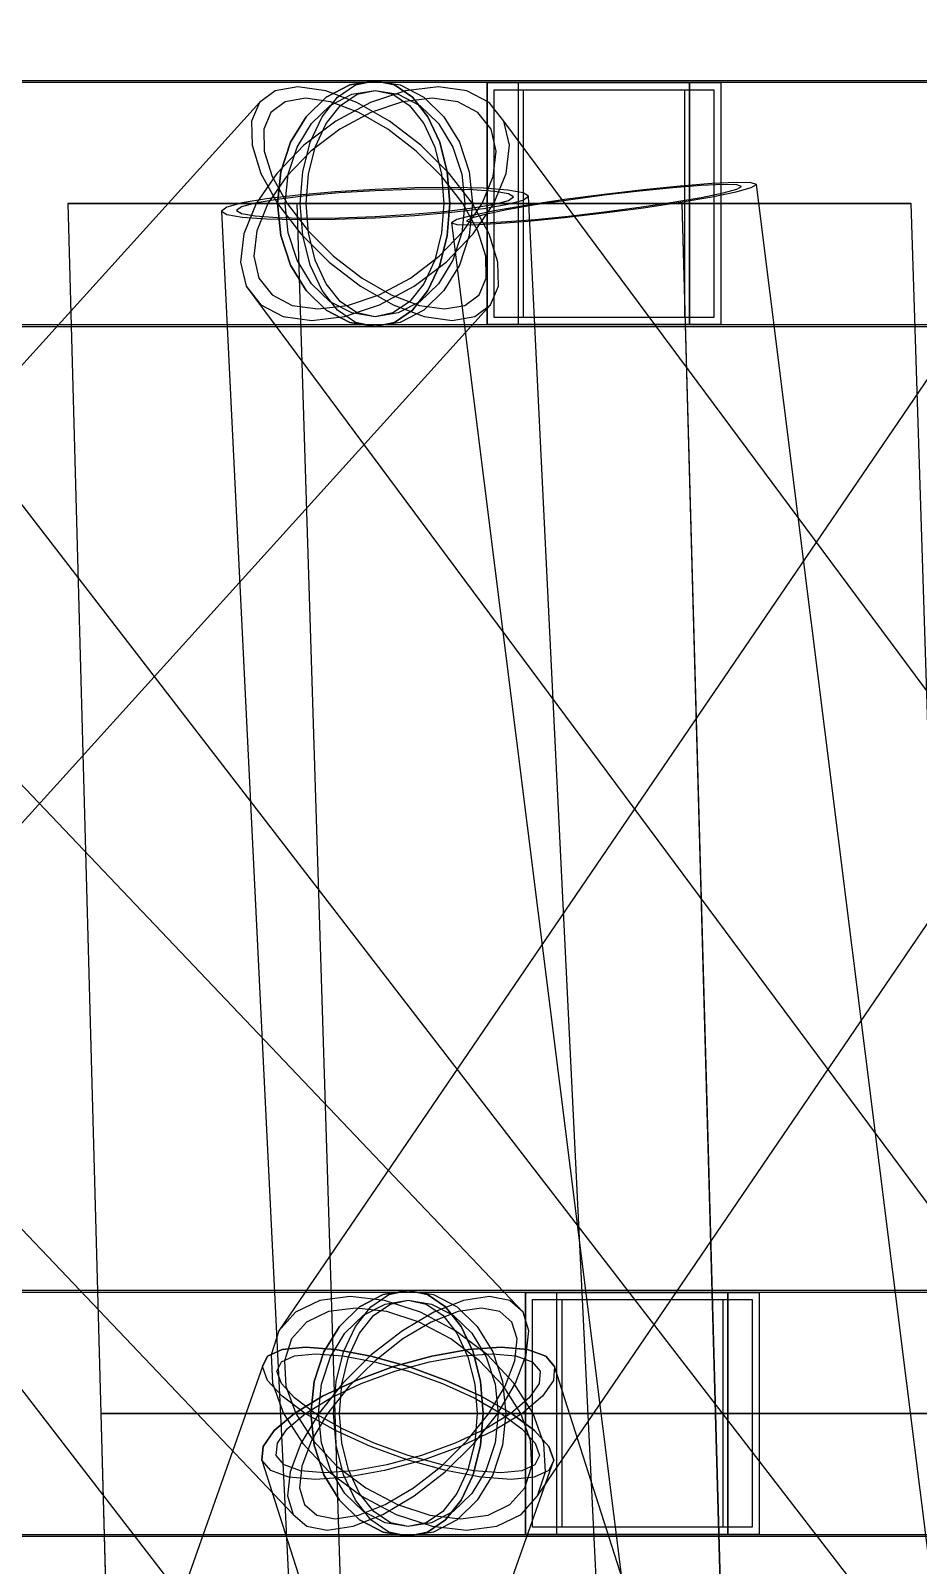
# Model space of a CAD drawing. Header units: millimetres. Extents: x -123812 to 252100, y -3000 to 639000.
# Drawn here: x 5740 to 7207, y 494749 to 497286 of the extents above; entities that cross this region are included whole.
import ezdxf

# ---------------------------------------------------------------- set-up
doc = ezdxf.new("R2010")
doc.units = ezdxf.units.MM
doc.layers.add('D-STR-ANTN', color=7, linetype='Continuous', lineweight=25)
doc.layers.add('D-STR-STRC', color=7, linetype='Continuous', lineweight=25)

msp = doc.modelspace()

# ---------------------------------------------------------------- linework, layer by layer
at = {"layer": 'D-STR-ANTN'}
msp.add_lwpolyline([(1713.9, 500240.8), (7497, 492740.8), (7522.2, 492711), (7570.5, 492700.8), (7638.7, 492711), (7722, 492740.8), (7814.9, 492788.4), (7910.9, 492850.4), (8003.6, 492922.6), (8086.6, 493000), (8154.3, 493077.4), (8202, 493149.6), (8226.5, 493211.6), (8226.2, 493259.2), (2443, 500759.2)], dxfattribs=at)
msp.add_lwpolyline([(1713.9, 500240.8), (7497, 492740.8), (7522.2, 492711), (7570.5, 492700.8), (7638.7, 492711), (7722, 492740.8), (7814.9, 492788.4), (7910.9, 492850.4), (8003.6, 492922.6), (8086.6, 493000), (8154.3, 493077.4), (8202, 493149.6), (8226.5, 493211.6), (8226.2, 493259.2), (2443, 500759.2)], dxfattribs=at)
at = {"layer": 'D-STR-STRC'}
for points in [[(3719.7, 496800), (6829.1, 496800), (6829.1, 497200), (3719.7, 497200)], [(3719.7, 496800), (6829.1, 496800), (6829.1, 497200), (3719.7, 497200)], [(6112.7, 497000), (6092.2, 496950), (6086.6, 496903.4), (6096.1, 496863.5), (6120.1, 496832.8), (6157, 496813.5), (6204.3, 496806.9), (6258.6, 496813.5), (6316.4, 496832.8), (6373.7, 496863.5), (6426.6, 496903.4), (6471.5, 496950), (6505.3, 497000), (6525.7, 497050), (6531.3, 497096.6), (6521.8, 497136.5), (6497.8, 497167.2), (6460.9, 497186.5), (6413.7, 497193.1), (6359.3, 497186.5), (6301.5, 497167.2), (6244.2, 497136.5), (6191.3, 497096.6), (6146.4, 497050)], [(6147.8, 497000), (6186.3, 496950), (6233.1, 496903.4), (6285.2, 496863.5), (6338.8, 496832.8), (6390.4, 496813.5), (6436.5, 496806.9), (6473.9, 496813.5), (6500, 496832.8), (6513.1, 496863.5), (6512.3, 496903.4), (6497.7, 496950), (6470.1, 497000), (6431.6, 497050), (6384.8, 497096.6), (6332.8, 497136.5), (6279.1, 497167.2), (6227.5, 497186.5), (6181.4, 497193.1), (6144.1, 497186.5), (6117.9, 497167.2), (6104.8, 497136.5), (6105.6, 497096.6), (6120.3, 497050)], [(6470.2, 497000), (6464.7, 496947.4), (6448.6, 496898.4), (6423, 496856.3), (6389.6, 496824), (6350.7, 496803.7), (6309, 496796.8), (6267.2, 496803.7), (6228.4, 496824), (6195, 496856.3), (6169.4, 496898.4), (6153.2, 496947.4), (6147.8, 497000), (6153.2, 497052.6), (6169.4, 497101.6), (6195, 497143.7), (6228.4, 497176), (6267.2, 497196.3), (6309, 497203.2), (6350.7, 497196.3), (6389.6, 497176), (6423, 497143.7), (6448.6, 497101.6), (6464.7, 497052.6)], [(6470.2, 497000), (6464.7, 496947.4), (6448.6, 496898.4), (6423, 496856.3), (6389.6, 496824), (6350.7, 496803.7), (6309, 496796.8), (6267.2, 496803.7), (6228.4, 496824), (6195, 496856.3), (6169.4, 496898.4), (6153.2, 496947.4), (6147.8, 497000), (6153.2, 497052.6), (6169.4, 497101.6), (6195, 497143.7), (6228.4, 497176), (6267.2, 497196.3), (6309, 497203.2), (6350.7, 497196.3), (6389.6, 497176), (6423, 497143.7), (6448.6, 497101.6), (6464.7, 497052.6)], [(6432.7, 497000), (6428.4, 496947.4), (6416.1, 496898.4), (6396.4, 496856.3), (6370.8, 496824), (6341, 496803.7), (6309, 496796.8), (6276.9, 496803.7), (6247.1, 496824), (6221.5, 496856.3), (6201.8, 496898.4), (6189.5, 496947.4), (6185.3, 497000), (6189.5, 497052.6), (6201.8, 497101.6), (6221.5, 497143.7), (6247.1, 497176), (6276.9, 497196.3), (6309, 497203.2), (6341, 497196.3), (6370.8, 497176), (6396.4, 497143.7), (6416.1, 497101.6), (6428.4, 497052.6)], [(6432.7, 497000), (6428.4, 496947.4), (6416.1, 496898.4), (6396.4, 496856.3), (6370.8, 496824), (6341, 496803.7), (6309, 496796.8), (6276.9, 496803.7), (6247.1, 496824), (6221.5, 496856.3), (6201.8, 496898.4), (6189.5, 496947.4), (6185.3, 497000), (6189.5, 497052.6), (6201.8, 497101.6), (6221.5, 497143.7), (6247.1, 497176), (6276.9, 497196.3), (6309, 497203.2), (6341, 497196.3), (6370.8, 497176), (6396.4, 497143.7), (6416.1, 497101.6), (6428.4, 497052.6)], [(6494.5, 496800), (7915.4, 496800), (7915.4, 497200), (6494.5, 497200)], [(6494.5, 497200), (6880.8, 497200), (6880.8, 496800), (6494.5, 496800)], [(6494.5, 496800), (7915.4, 496800), (7915.4, 497200), (6494.5, 497200)], [(6494.5, 497200), (6880.8, 497200), (6880.8, 496800), (6494.5, 496800)], [(6546.2, 497200), (6829.1, 497200), (6829.1, 496800), (6546.2, 496800)], [(6546.2, 497200), (6829.1, 497200), (6829.1, 496800), (6546.2, 496800)], [(6132, 497000), (6113.6, 496954.9), (6108.5, 496913), (6117.1, 496876.9), (6138.7, 496849.2), (6172, 496831.8), (6214.6, 496825.9), (6263.6, 496831.8), (6315.7, 496849.2), (6367.4, 496876.9), (6415, 496913), (6455.5, 496954.9), (6486, 497000), (6504.4, 497045.1), (6509.4, 497087), (6500.9, 497123.1), (6479.2, 497150.8), (6446, 497168.2), (6403.4, 497174.1), (6354.3, 497168.2), (6302.2, 497150.8), (6250.6, 497123.1), (6202.9, 497087), (6162.4, 497045.1)], [(6163.6, 497000), (6198.4, 496954.9), (6240.6, 496913), (6287.5, 496876.9), (6335.9, 496849.2), (6382.4, 496831.8), (6423.9, 496825.9), (6457.6, 496831.8), (6481.2, 496849.2), (6493, 496876.9), (6492.3, 496913), (6479.1, 496954.9), (6454.3, 497000), (6419.6, 497045.1), (6377.3, 497087), (6330.4, 497123.1), (6282.1, 497150.8), (6235.5, 497168.2), (6194, 497174.1), (6160.3, 497168.2), (6136.7, 497150.8), (6124.9, 497123.1), (6125.6, 497087), (6138.8, 497045.1)], [(6457.5, 497000), (6452.4, 496951.5), (6437.6, 496906.4), (6414, 496867.6), (6383.2, 496837.9), (6347.4, 496819.2), (6309, 496812.8), (6270.5, 496819.2), (6234.7, 496837.9), (6203.9, 496867.6), (6180.3, 496906.4), (6165.5, 496951.5), (6160.4, 497000), (6165.5, 497048.5), (6180.3, 497093.6), (6203.9, 497132.4), (6234.7, 497162.1), (6270.5, 497180.8), (6309, 497187.2), (6347.4, 497180.8), (6383.2, 497162.1), (6414, 497132.4), (6437.6, 497093.6), (6452.4, 497048.5)], [(6457.5, 497000), (6452.4, 496951.5), (6437.6, 496906.4), (6414, 496867.6), (6383.2, 496837.9), (6347.4, 496819.2), (6309, 496812.8), (6270.5, 496819.2), (6234.7, 496837.9), (6203.9, 496867.6), (6180.3, 496906.4), (6165.5, 496951.5), (6160.4, 497000), (6165.5, 497048.5), (6180.3, 497093.6), (6203.9, 497132.4), (6234.7, 497162.1), (6270.5, 497180.8), (6309, 497187.2), (6347.4, 497180.8), (6383.2, 497162.1), (6414, 497132.4), (6437.6, 497093.6), (6452.4, 497048.5)], [(6422.9, 497000), (6419, 496951.5), (6407.7, 496906.4), (6389.5, 496867.6), (6365.9, 496837.9), (6338.5, 496819.2), (6309, 496812.8), (6279.5, 496819.2), (6252, 496837.9), (6228.4, 496867.6), (6210.3, 496906.4), (6198.9, 496951.5), (6195, 497000), (6198.9, 497048.5), (6210.3, 497093.6), (6228.4, 497132.4), (6252, 497162.1), (6279.5, 497180.8), (6309, 497187.2), (6338.5, 497180.8), (6365.9, 497162.1), (6389.5, 497132.4), (6407.7, 497093.6), (6419, 497048.5)], [(6422.9, 497000), (6419, 496951.5), (6407.7, 496906.4), (6389.5, 496867.6), (6365.9, 496837.9), (6338.5, 496819.2), (6309, 496812.8), (6279.5, 496819.2), (6252, 496837.9), (6228.4, 496867.6), (6210.3, 496906.4), (6198.9, 496951.5), (6195, 497000), (6198.9, 497048.5), (6210.3, 497093.6), (6228.4, 497132.4), (6252, 497162.1), (6279.5, 497180.8), (6309, 497187.2), (6338.5, 497180.8), (6365.9, 497162.1), (6389.5, 497132.4), (6407.7, 497093.6), (6419, 497048.5)], [(6506, 497188), (6869.2, 497188), (6869.2, 496812), (6506, 496812)], [(6506, 497188), (6869.2, 497188), (6869.2, 496812), (6506, 496812)], [(6554.7, 497188), (6820.6, 497188), (6820.6, 496812), (6554.7, 496812)], [(6554.7, 497188), (6820.6, 497188), (6820.6, 496812), (6554.7, 496812)], [(6309, 497023.5), (6243.3, 497019.5), (6182.1, 497014.2), (6129.6, 497007.9), (6089.3, 497001.1), (6063.9, 496994.2), (6055.3, 496987.7), (6063.9, 496982), (6089.3, 496977.6), (6129.6, 496974.7), (6182.1, 496973.5), (6243.3, 496974.1), (6309, 496976.5), (6374.6, 496980.5), (6435.8, 496985.8), (6488.4, 496992.1), (6528.7, 496998.9), (6554, 497005.8), (6562.7, 497012.3), (6554, 497018), (6528.7, 497022.4), (6488.4, 497025.3), (6435.8, 497026.5), (6374.6, 497025.9)], [(6309, 497021.2), (6249.8, 497017.6), (6194.6, 497012.8), (6147.2, 497007.1), (6110.9, 497001), (6088, 496994.8), (6080.2, 496988.9), (6088, 496983.8), (6110.9, 496979.8), (6147.2, 496977.2), (6194.6, 496976.1), (6249.8, 496976.7), (6309, 496978.8), (6368.2, 496982.4), (6423.3, 496987.2), (6470.7, 496992.9), (6507, 496999), (6529.9, 497005.2), (6537.7, 497011.1), (6529.9, 497016.2), (6507, 497020.2), (6470.7, 497022.8), (6423.3, 497023.9), (6368.2, 497023.3)], [(6687.6, 497015.3), (6622.4, 497006.7), (6561.6, 496997.5), (6509.4, 496988.6), (6469.4, 496980.4), (6444.2, 496973.6), (6435.6, 496968.5), (6444.2, 496965.6), (6469.4, 496965.1), (6509.4, 496966.9), (6561.6, 496971), (6622.4, 496977), (6687.6, 496984.7), (6752.9, 496993.3), (6813.7, 497002.5), (6865.9, 497011.4), (6905.9, 497019.6), (6931.1, 497026.4), (6939.7, 497031.5), (6931.1, 497034.4), (6905.9, 497034.9), (6865.9, 497033.1), (6813.7, 497029), (6752.9, 497023)], [(6687.6, 497013.8), (6628.8, 497006), (6574, 496997.8), (6527, 496989.7), (6490.9, 496982.3), (6468.2, 496976.2), (6460.4, 496971.6), (6468.2, 496969), (6490.9, 496968.5), (6527, 496970.2), (6574, 496973.8), (6628.8, 496979.3), (6687.6, 496986.2), (6746.5, 496994), (6801.3, 497002.2), (6848.3, 497010.3), (6884.4, 497017.7), (6907.1, 497023.8), (6914.9, 497028.4), (6907.1, 497031), (6884.4, 497031.5), (6848.3, 497029.8), (6801.3, 497026.2), (6746.5, 497020.7)], [(5801, 497000), (5855.5, 495000), (6872.4, 495000), (6817, 497000)], [(6817, 497000), (6799.7, 497000), (6748.9, 497000), (6668.2, 497000), (6563, 497000), (6440.4, 497000), (6309, 497000), (6177.5, 497000), (6055, 497000), (5949.8, 497000), (5869, 497000), (5818.3, 497000), (5801, 497000), (5818.3, 497000), (5869, 497000), (5949.8, 497000), (6055, 497000), (6177.5, 497000), (6309, 497000), (6440.4, 497000), (6563, 497000), (6668.2, 497000), (6748.9, 497000), (6799.7, 497000)], [(5801, 497000), (5855.8, 495000), (6872.1, 495000), (6817, 497000)], [(6817, 497000), (6799.7, 497000), (6748.9, 497000), (6668.2, 497000), (6563, 497000), (6440.4, 497000), (6309, 497000), (6177.5, 497000), (6055, 497000), (5949.8, 497000), (5869, 497000), (5818.3, 497000), (5801, 497000), (5818.3, 497000), (5869, 497000), (5949.8, 497000), (6055, 497000), (6177.5, 497000), (6309, 497000), (6440.4, 497000), (6563, 497000), (6668.2, 497000), (6748.9, 497000), (6799.7, 497000)], [(6757, 497000), (6741.7, 497000), (6696.9, 497000), (6625.7, 497000), (6533, 497000), (6424.9, 497000), (6309, 497000), (6193, 497000), (6085, 497000), (5992.2, 497000), (5921, 497000), (5876.2, 497000), (5861, 497000), (5876.2, 497000), (5921, 497000), (5992.2, 497000), (6085, 497000), (6193, 497000), (6309, 497000), (6424.9, 497000), (6533, 497000), (6625.7, 497000), (6696.9, 497000), (6741.7, 497000)], [(6757, 497000), (6741.7, 497000), (6696.9, 497000), (6625.7, 497000), (6533, 497000), (6424.9, 497000), (6309, 497000), (6193, 497000), (6085, 497000), (5992.2, 497000), (5921, 497000), (5876.2, 497000), (5861, 497000), (5876.2, 497000), (5921, 497000), (5992.2, 497000), (6085, 497000), (6193, 497000), (6309, 497000), (6424.9, 497000), (6533, 497000), (6625.7, 497000), (6696.9, 497000), (6741.7, 497000)], [(6179.6, 497000), (6242.7, 495000), (7259.6, 495000), (7195.6, 497000)], [(7195.6, 497000), (7178.3, 497000), (7127.6, 497000), (7046.9, 497000), (6941.6, 497000), (6819.1, 497000), (6687.6, 497000), (6556.2, 497000), (6433.6, 497000), (6328.4, 497000), (6247.7, 497000), (6197, 497000), (6179.6, 497000), (6197, 497000), (6247.7, 497000), (6328.4, 497000), (6433.6, 497000), (6556.2, 497000), (6687.6, 497000), (6819.1, 497000), (6941.6, 497000), (7046.9, 497000), (7127.6, 497000), (7178.3, 497000)], [(7135.6, 497000), (7120.4, 497000), (7075.6, 497000), (7004.4, 497000), (6911.6, 497000), (6803.6, 497000), (6687.6, 497000), (6571.7, 497000), (6463.6, 497000), (6370.9, 497000), (6299.7, 497000), (6254.9, 497000), (6239.6, 497000), (6254.9, 497000), (6299.7, 497000), (6370.9, 497000), (6463.6, 497000), (6571.7, 497000), (6687.6, 497000), (6803.6, 497000), (6911.6, 497000), (7004.4, 497000), (7075.6, 497000), (7120.4, 497000)], [(3756.3, 494800), (6892.5, 494800), (6892.5, 495200), (3756.3, 495200)], [(3756.3, 494800), (6892.5, 494800), (6892.5, 495200), (3756.3, 495200)], [(6157.5, 495000), (6189.4, 494950), (6233.2, 494903.4), (6285.9, 494863.5), (6343.9, 494832.8), (6403.3, 494813.5), (6460, 494806.9), (6510.2, 494813.5), (6550.4, 494832.8), (6577.9, 494863.5), (6590.8, 494903.4), (6588.3, 494950), (6570.5, 495000), (6538.6, 495050), (6494.8, 495096.6), (6442, 495136.5), (6384, 495167.2), (6324.6, 495186.5), (6267.9, 495193.1), (6217.7, 495186.5), (6177.5, 495167.2), (6150, 495136.5), (6137.1, 495096.6), (6139.6, 495050)], [(6216.1, 495000), (6186.4, 494950), (6168.8, 494903.4), (6164.5, 494863.5), (6173.8, 494832.8), (6196.1, 494813.5), (6229.8, 494806.9), (6272.7, 494813.5), (6321.7, 494832.8), (6373.7, 494863.5), (6425, 494903.4), (6472.1, 494950), (6511.9, 495000), (6541.5, 495050), (6559.1, 495096.6), (6563.4, 495136.5), (6554.1, 495167.2), (6531.8, 495186.5), (6498.1, 495193.1), (6455.3, 495186.5), (6406.2, 495167.2), (6354.2, 495136.5), (6302.9, 495096.6), (6255.8, 495050)], [(6525.2, 495000), (6519.7, 494947.4), (6503.6, 494898.4), (6478, 494856.3), (6444.6, 494824), (6405.7, 494803.7), (6364, 494796.8), (6322.2, 494803.7), (6283.4, 494824), (6250, 494856.3), (6224.3, 494898.4), (6208.2, 494947.4), (6202.8, 495000), (6208.2, 495052.6), (6224.3, 495101.6), (6250, 495143.7), (6283.4, 495176), (6322.2, 495196.3), (6364, 495203.2), (6405.7, 495196.3), (6444.6, 495176), (6478, 495143.7), (6503.6, 495101.6), (6519.7, 495052.6)], [(6525.2, 495000), (6519.7, 494947.4), (6503.6, 494898.4), (6478, 494856.3), (6444.6, 494824), (6405.7, 494803.7), (6364, 494796.8), (6322.2, 494803.7), (6283.4, 494824), (6250, 494856.3), (6224.3, 494898.4), (6208.2, 494947.4), (6202.8, 495000), (6208.2, 495052.6), (6224.3, 495101.6), (6250, 495143.7), (6283.4, 495176), (6322.2, 495196.3), (6364, 495203.2), (6405.7, 495196.3), (6444.6, 495176), (6478, 495143.7), (6503.6, 495101.6), (6519.7, 495052.6)], [(6487.7, 495000), (6483.4, 494947.4), (6471.1, 494898.4), (6451.4, 494856.3), (6425.8, 494824), (6396, 494803.7), (6364, 494796.8), (6331.9, 494803.7), (6302.1, 494824), (6276.5, 494856.3), (6256.8, 494898.4), (6244.5, 494947.4), (6240.3, 495000), (6244.5, 495052.6), (6256.8, 495101.6), (6276.5, 495143.7), (6302.1, 495176), (6331.9, 495196.3), (6364, 495203.2), (6396, 495196.3), (6425.8, 495176), (6451.4, 495143.7), (6471.1, 495101.6), (6483.4, 495052.6)], [(6487.7, 495000), (6483.4, 494947.4), (6471.1, 494898.4), (6451.4, 494856.3), (6425.8, 494824), (6396, 494803.7), (6364, 494796.8), (6331.9, 494803.7), (6302.1, 494824), (6276.5, 494856.3), (6256.8, 494898.4), (6244.5, 494947.4), (6240.3, 495000), (6244.5, 495052.6), (6256.8, 495101.6), (6276.5, 495143.7), (6302.1, 495176), (6331.9, 495196.3), (6364, 495203.2), (6396, 495196.3), (6425.8, 495176), (6451.4, 495143.7), (6471.1, 495101.6), (6483.4, 495052.6)], [(6557.9, 494800), (7988.7, 494800), (7988.7, 495200), (6557.9, 495200)], [(6557.9, 495200), (6944.3, 495200), (6944.3, 494800), (6557.9, 494800)], [(6557.9, 494800), (7988.7, 494800), (7988.7, 495200), (6557.9, 495200)], [(6557.9, 495200), (6944.3, 495200), (6944.3, 494800), (6557.9, 494800)], [(6569.5, 495188), (6932.7, 495188), (6932.7, 494812), (6569.5, 494812)], [(6569.5, 495188), (6932.7, 495188), (6932.7, 494812), (6569.5, 494812)], [(6609.7, 495200), (6892.5, 495200), (6892.5, 494800), (6609.7, 494800)], [(6609.7, 495200), (6892.5, 495200), (6892.5, 494800), (6609.7, 494800)], [(6618.2, 495188), (6884.1, 495188), (6884.1, 494812), (6618.2, 494812)], [(6618.2, 495188), (6884.1, 495188), (6884.1, 494812), (6618.2, 494812)], [(6177.8, 495000), (6206.6, 494954.9), (6246, 494913), (6293.6, 494876.9), (6345.9, 494849.2), (6399.4, 494831.8), (6450.6, 494825.9), (6495.8, 494831.8), (6532.1, 494849.2), (6556.9, 494876.9), (6568.5, 494913), (6566.2, 494954.9), (6550.1, 495000), (6521.4, 495045.1), (6481.9, 495087), (6434.4, 495123.1), (6382, 495150.8), (6328.5, 495168.2), (6277.3, 495174.1), (6232.1, 495168.2), (6195.9, 495150.8), (6171.1, 495123.1), (6159.4, 495087), (6161.7, 495045.1)], [(6230.6, 495000), (6203.9, 494954.9), (6188, 494913), (6184.2, 494876.9), (6192.5, 494849.2), (6212.6, 494831.8), (6243, 494825.9), (6281.7, 494831.8), (6325.9, 494849.2), (6372.7, 494876.9), (6419, 494913), (6461.5, 494954.9), (6497.3, 495000), (6524.1, 495045.1), (6539.9, 495087), (6543.8, 495123.1), (6535.4, 495150.8), (6515.3, 495168.2), (6484.9, 495174.1), (6446.3, 495168.2), (6402, 495150.8), (6355.2, 495123.1), (6309, 495087), (6266.5, 495045.1)], [(6512.5, 495000), (6507.4, 494951.5), (6492.6, 494906.4), (6469, 494867.6), (6438.2, 494837.9), (6402.4, 494819.2), (6364, 494812.8), (6325.5, 494819.2), (6289.7, 494837.9), (6258.9, 494867.6), (6235.3, 494906.4), (6220.5, 494951.5), (6215.4, 495000), (6220.5, 495048.5), (6235.3, 495093.6), (6258.9, 495132.4), (6289.7, 495162.1), (6325.5, 495180.8), (6364, 495187.2), (6402.4, 495180.8), (6438.2, 495162.1), (6469, 495132.4), (6492.6, 495093.6), (6507.4, 495048.5)], [(6512.5, 495000), (6507.4, 494951.5), (6492.6, 494906.4), (6469, 494867.6), (6438.2, 494837.9), (6402.4, 494819.2), (6364, 494812.8), (6325.5, 494819.2), (6289.7, 494837.9), (6258.9, 494867.6), (6235.3, 494906.4), (6220.5, 494951.5), (6215.4, 495000), (6220.5, 495048.5), (6235.3, 495093.6), (6258.9, 495132.4), (6289.7, 495162.1), (6325.5, 495180.8), (6364, 495187.2), (6402.4, 495180.8), (6438.2, 495162.1), (6469, 495132.4), (6492.6, 495093.6), (6507.4, 495048.5)], [(6477.9, 495000), (6474, 494951.5), (6462.7, 494906.4), (6444.5, 494867.6), (6420.9, 494837.9), (6393.5, 494819.2), (6364, 494812.8), (6334.5, 494819.2), (6307, 494837.9), (6283.4, 494867.6), (6265.3, 494906.4), (6253.9, 494951.5), (6250, 495000), (6253.9, 495048.5), (6265.3, 495093.6), (6283.4, 495132.4), (6307, 495162.1), (6334.5, 495180.8), (6364, 495187.2), (6393.5, 495180.8), (6420.9, 495162.1), (6444.5, 495132.4), (6462.7, 495093.6), (6474, 495048.5)], [(6477.9, 495000), (6474, 494951.5), (6462.7, 494906.4), (6444.5, 494867.6), (6420.9, 494837.9), (6393.5, 494819.2), (6364, 494812.8), (6334.5, 494819.2), (6307, 494837.9), (6283.4, 494867.6), (6265.3, 494906.4), (6253.9, 494951.5), (6250, 495000), (6253.9, 495048.5), (6265.3, 495093.6), (6283.4, 495132.4), (6307, 495162.1), (6334.5, 495180.8), (6364, 495187.2), (6393.5, 495180.8), (6420.9, 495162.1), (6444.5, 495132.4), (6462.7, 495093.6), (6474, 495048.5)], [(6552.3, 495000), (6506.1, 494971.7), (6450.1, 494945.4), (6388.4, 494922.7), (6324.9, 494905.4), (6264.1, 494894.5), (6210.1, 494890.7), (6166.6, 494894.5), (6136.6, 494905.4), (6122, 494922.7), (6123.9, 494945.4), (6142.2, 494971.7), (6175.6, 495000), (6221.9, 495028.3), (6277.8, 495054.6), (6339.6, 495077.3), (6403, 495094.6), (6463.8, 495105.5), (6517.8, 495109.3), (6561.3, 495105.5), (6591.4, 495094.6), (6605.9, 495077.3), (6604, 495054.6), (6585.7, 495028.3)], [(6534.4, 495000), (6572.6, 494971.7), (6596.6, 494945.4), (6604.7, 494922.7), (6596.4, 494905.4), (6572.3, 494894.5), (6534, 494890.7), (6484.1, 494894.5), (6426, 494905.4), (6363.7, 494922.7), (6301.4, 494945.4), (6243.4, 494971.7), (6193.5, 495000), (6155.3, 495028.3), (6131.4, 495054.6), (6123.2, 495077.3), (6131.5, 495094.6), (6155.6, 495105.5), (6193.9, 495109.3), (6243.8, 495105.5), (6301.9, 495094.6), (6364.2, 495077.3), (6426.5, 495054.6), (6484.6, 495028.3)], [(6533.8, 495000), (6492.1, 494974.5), (6441.7, 494950.7), (6386, 494930.3), (6328.7, 494914.7), (6273.9, 494904.8), (6225.3, 494901.5), (6186, 494904.8), (6158.9, 494914.7), (6145.8, 494930.3), (6147.6, 494950.7), (6164, 494974.5), (6194.2, 495000), (6235.8, 495025.5), (6286.3, 495049.3), (6342, 495069.7), (6399.2, 495085.3), (6454, 495095.2), (6502.7, 495098.5), (6541.9, 495095.2), (6569, 495085.3), (6582.1, 495069.7), (6580.4, 495049.3), (6563.9, 495025.5)], [(6517.6, 495000), (6552, 494974.5), (6573.7, 494950.7), (6581, 494930.3), (6573.5, 494914.7), (6551.8, 494904.8), (6517.2, 494901.5), (6472.3, 494904.8), (6419.9, 494914.7), (6363.7, 494930.3), (6307.5, 494950.7), (6255.2, 494974.5), (6210.3, 495000), (6175.9, 495025.5), (6154.3, 495049.3), (6146.9, 495069.7), (6154.4, 495085.3), (6176.1, 495095.2), (6210.7, 495098.5), (6255.7, 495095.2), (6308, 495085.3), (6364.2, 495069.7), (6420.4, 495049.3), (6472.7, 495025.5)], [(5855.5, 495000), (5991.8, 490000), (7011.1, 490000), (6872.4, 495000)], [(6872.4, 495000), (6855.1, 495000), (6804.3, 495000), (6723.5, 495000), (6618.2, 495000), (6495.6, 495000), (6364, 495000), (6232.4, 495000), (6109.7, 495000), (6004.4, 495000), (5923.6, 495000), (5872.8, 495000), (5855.5, 495000), (5872.8, 495000), (5923.6, 495000), (6004.4, 495000), (6109.7, 495000), (6232.4, 495000), (6364, 495000), (6495.6, 495000), (6618.2, 495000), (6723.5, 495000), (6804.3, 495000), (6855.1, 495000)], [(5855.8, 495000), (5992.8, 490000), (7010.1, 490000), (6872.1, 495000)], [(6872.1, 495000), (6854.8, 495000), (6804.1, 495000), (6723.3, 495000), (6618.1, 495000), (6495.5, 495000), (6364, 495000), (6232.4, 495000), (6109.9, 495000), (6004.6, 495000), (5923.9, 495000), (5873.1, 495000), (5855.8, 495000), (5873.1, 495000), (5923.9, 495000), (6004.6, 495000), (6109.9, 495000), (6232.4, 495000), (6364, 495000), (6495.5, 495000), (6618.1, 495000), (6723.3, 495000), (6804.1, 495000), (6854.8, 495000)], [(6872.1, 495000), (6854.8, 495000), (6804.1, 495000), (6723.3, 495000), (6618.1, 495000), (6495.5, 495000), (6364, 495000), (6232.4, 495000), (6109.9, 495000), (6004.6, 495000), (5923.9, 495000), (5873.1, 495000), (5855.8, 495000), (5873.1, 495000), (5923.9, 495000), (6004.6, 495000), (6109.9, 495000), (6232.4, 495000), (6364, 495000), (6495.5, 495000), (6618.1, 495000), (6723.3, 495000), (6804.1, 495000), (6854.8, 495000)], [(6812.3, 495000), (6797, 495000), (6752.2, 495000), (6681, 495000), (6588.1, 495000), (6480, 495000), (6364, 495000), (6247.9, 495000), (6139.8, 495000), (6046.9, 495000), (5975.7, 495000), (5930.9, 495000), (5915.6, 495000), (5930.9, 495000), (5975.7, 495000), (6046.9, 495000), (6139.8, 495000), (6247.9, 495000), (6364, 495000), (6480, 495000), (6588.1, 495000), (6681, 495000), (6752.2, 495000), (6797, 495000)], [(6812.3, 495000), (6797, 495000), (6752.2, 495000), (6681, 495000), (6588.1, 495000), (6480, 495000), (6364, 495000), (6247.9, 495000), (6139.8, 495000), (6046.9, 495000), (5975.7, 495000), (5930.9, 495000), (5915.6, 495000), (5930.9, 495000), (5975.7, 495000), (6046.9, 495000), (6139.8, 495000), (6247.9, 495000), (6364, 495000), (6480, 495000), (6588.1, 495000), (6681, 495000), (6752.2, 495000), (6797, 495000)], [(6242.7, 495000), (6400.2, 490000), (7419.4, 490000), (7259.6, 495000)], [(7259.6, 495000), (7242.3, 495000), (7191.5, 495000), (7110.7, 495000), (7005.4, 495000), (6882.7, 495000), (6751.1, 495000), (6619.5, 495000), (6496.9, 495000), (6391.6, 495000), (6310.8, 495000), (6260, 495000), (6242.7, 495000), (6260, 495000), (6310.8, 495000), (6391.6, 495000), (6496.9, 495000), (6619.5, 495000), (6751.1, 495000), (6882.7, 495000), (7005.4, 495000), (7110.7, 495000), (7191.5, 495000), (7242.3, 495000)]]:
    msp.add_lwpolyline(points, close=True, dxfattribs=at)
for points in [[(4691, 494832.8), (6500, 496832.8), (6513.1, 496863.5), (6512.3, 496903.4), (6497.7, 496950), (6470.1, 497000), (6431.6, 497050), (6384.8, 497096.6), (6332.8, 497136.5), (6279.1, 497167.2), (6227.5, 497186.5), (6181.4, 497193.1), (6144.1, 497186.5), (6117.9, 497167.2), (4309, 495167.2)], [(4461.1, 496796.8), (6309, 496796.8), (6341, 496803.7), (6370.8, 496824), (6396.4, 496856.3), (6416.1, 496898.4), (6428.4, 496947.4), (6432.7, 497000), (6428.4, 497052.6), (6416.1, 497101.6), (6396.4, 497143.7), (6370.8, 497176), (6341, 497196.3), (6309, 497203.2), (4461.1, 497203.2)], [(4461.1, 496796.8), (6309, 496796.8), (6341, 496803.7), (6370.8, 496824), (6396.4, 496856.3), (6416.1, 496898.4), (6428.4, 496947.4), (6432.7, 497000), (6428.4, 497052.6), (6416.1, 497101.6), (6396.4, 497143.7), (6370.8, 497176), (6341, 497196.3), (6309, 497203.2), (4461.1, 497203.2)], [(8007.1, 495136.5), (6521.8, 497136.5), (6497.8, 497167.2), (6460.9, 497186.5), (6413.7, 497193.1), (6359.3, 497186.5), (6301.5, 497167.2), (6244.2, 497136.5), (6191.3, 497096.6), (6146.4, 497050), (6112.7, 497000), (6092.2, 496950), (6086.6, 496903.4), (6096.1, 496863.5), (7581.4, 494863.5)], [(7726.9, 497203.2), (6309, 497203.2), (6267.2, 497196.3), (6228.4, 497176), (6195, 497143.7), (6169.4, 497101.6), (6153.2, 497052.6), (6147.8, 497000), (6153.2, 496947.4), (6169.4, 496898.4), (6195, 496856.3), (6228.4, 496824), (6267.2, 496803.7), (6309, 496796.8), (7726.9, 496796.8)], [(7726.9, 497203.2), (6309, 497203.2), (6267.2, 497196.3), (6228.4, 497176), (6195, 497143.7), (6169.4, 497101.6), (6153.2, 497052.6), (6147.8, 497000), (6153.2, 496947.4), (6169.4, 496898.4), (6195, 496856.3), (6228.4, 496824), (6267.2, 496803.7), (6309, 496796.8), (7726.9, 496796.8)], [(4271, 496832.8), (6173.8, 494832.8), (6196.1, 494813.5), (6229.8, 494806.9), (6272.7, 494813.5), (6321.7, 494832.8), (6373.7, 494863.5), (6425, 494903.4), (6472.1, 494950), (6511.9, 495000), (6541.5, 495050), (6559.1, 495096.6), (6563.4, 495136.5), (6554.1, 495167.2), (4651.2, 497167.2)], [(7512.9, 497136.5), (6150, 495136.5), (6137.1, 495096.6), (6139.6, 495050), (6157.5, 495000), (6189.4, 494950), (6233.2, 494903.4), (6285.9, 494863.5), (6343.9, 494832.8), (6403.3, 494813.5), (6460, 494806.9), (6510.2, 494813.5), (6550.4, 494832.8), (6577.9, 494863.5), (7940.8, 496863.5)], [(7639.6, 475012.3), (6562.7, 497012.3), (6554, 497018), (6528.7, 497022.4), (6488.4, 497025.3), (6435.8, 497026.5), (6374.6, 497025.9), (6309, 497023.5), (6243.3, 497019.5), (6182.1, 497014.2), (6129.6, 497007.9), (6089.3, 497001.1), (6063.9, 496994.2), (6055.3, 496987.7), (7132.3, 474987.7)], [(9696.6, 475031.5), (6939.7, 497031.5), (6931.1, 497034.4), (6905.9, 497034.9), (6865.9, 497033.1), (6813.7, 497029), (6752.9, 497023), (6687.6, 497015.3), (6622.4, 497006.7), (6561.6, 496997.5), (6509.4, 496988.6), (6469.4, 496980.4), (6444.2, 496973.6), (6435.6, 496968.5), (9192.6, 474968.5)], [(4500, 494796.8), (6364, 494796.8), (6396, 494803.7), (6425.8, 494824), (6451.4, 494856.3), (6471.1, 494898.4), (6483.4, 494947.4), (6487.7, 495000), (6483.4, 495052.6), (6471.1, 495101.6), (6451.4, 495143.7), (6425.8, 495176), (6396, 495196.3), (6364, 495203.2), (4500, 495203.2)], [(4500, 494796.8), (6364, 494796.8), (6396, 494803.7), (6425.8, 494824), (6451.4, 494856.3), (6471.1, 494898.4), (6483.4, 494947.4), (6487.7, 495000), (6483.4, 495052.6), (6471.1, 495101.6), (6451.4, 495143.7), (6425.8, 495176), (6396, 495196.3), (6364, 495203.2), (4500, 495203.2)], [(7794.2, 495203.2), (6364, 495203.2), (6322.2, 495196.3), (6283.4, 495176), (6250, 495143.7), (6224.3, 495101.6), (6208.2, 495052.6), (6202.8, 495000), (6208.2, 494947.4), (6224.3, 494898.4), (6250, 494856.3), (6283.4, 494824), (6322.2, 494803.7), (6364, 494796.8), (7794.2, 494796.8)], [(7794.2, 495203.2), (6364, 495203.2), (6322.2, 495196.3), (6283.4, 495176), (6250, 495143.7), (6224.3, 495101.6), (6208.2, 495052.6), (6202.8, 495000), (6208.2, 494947.4), (6224.3, 494898.4), (6250, 494856.3), (6283.4, 494824), (6322.2, 494803.7), (6364, 494796.8), (7794.2, 494796.8)], [(4838, 489922.7), (6604.7, 494922.7), (6596.6, 494945.4), (6572.6, 494971.7), (6534.4, 495000), (6484.6, 495028.3), (6426.5, 495054.6), (6364.2, 495077.3), (6301.9, 495094.6), (6243.8, 495105.5), (6193.9, 495109.3), (6155.6, 495105.5), (6131.5, 495094.6), (6123.2, 495077.3), (4356.5, 490077.3)], [(8204.6, 490077.3), (6605.9, 495077.3), (6591.4, 495094.6), (6561.3, 495105.5), (6517.8, 495109.3), (6463.8, 495105.5), (6403, 495094.6), (6339.6, 495077.3), (6277.8, 495054.6), (6221.9, 495028.3), (6175.6, 495000), (6142.2, 494971.7), (6123.9, 494945.4), (6122, 494922.7), (7720.7, 489922.7)]]:
    msp.add_lwpolyline(points, dxfattribs=at)

doc.saveas('drawing.dxf')
